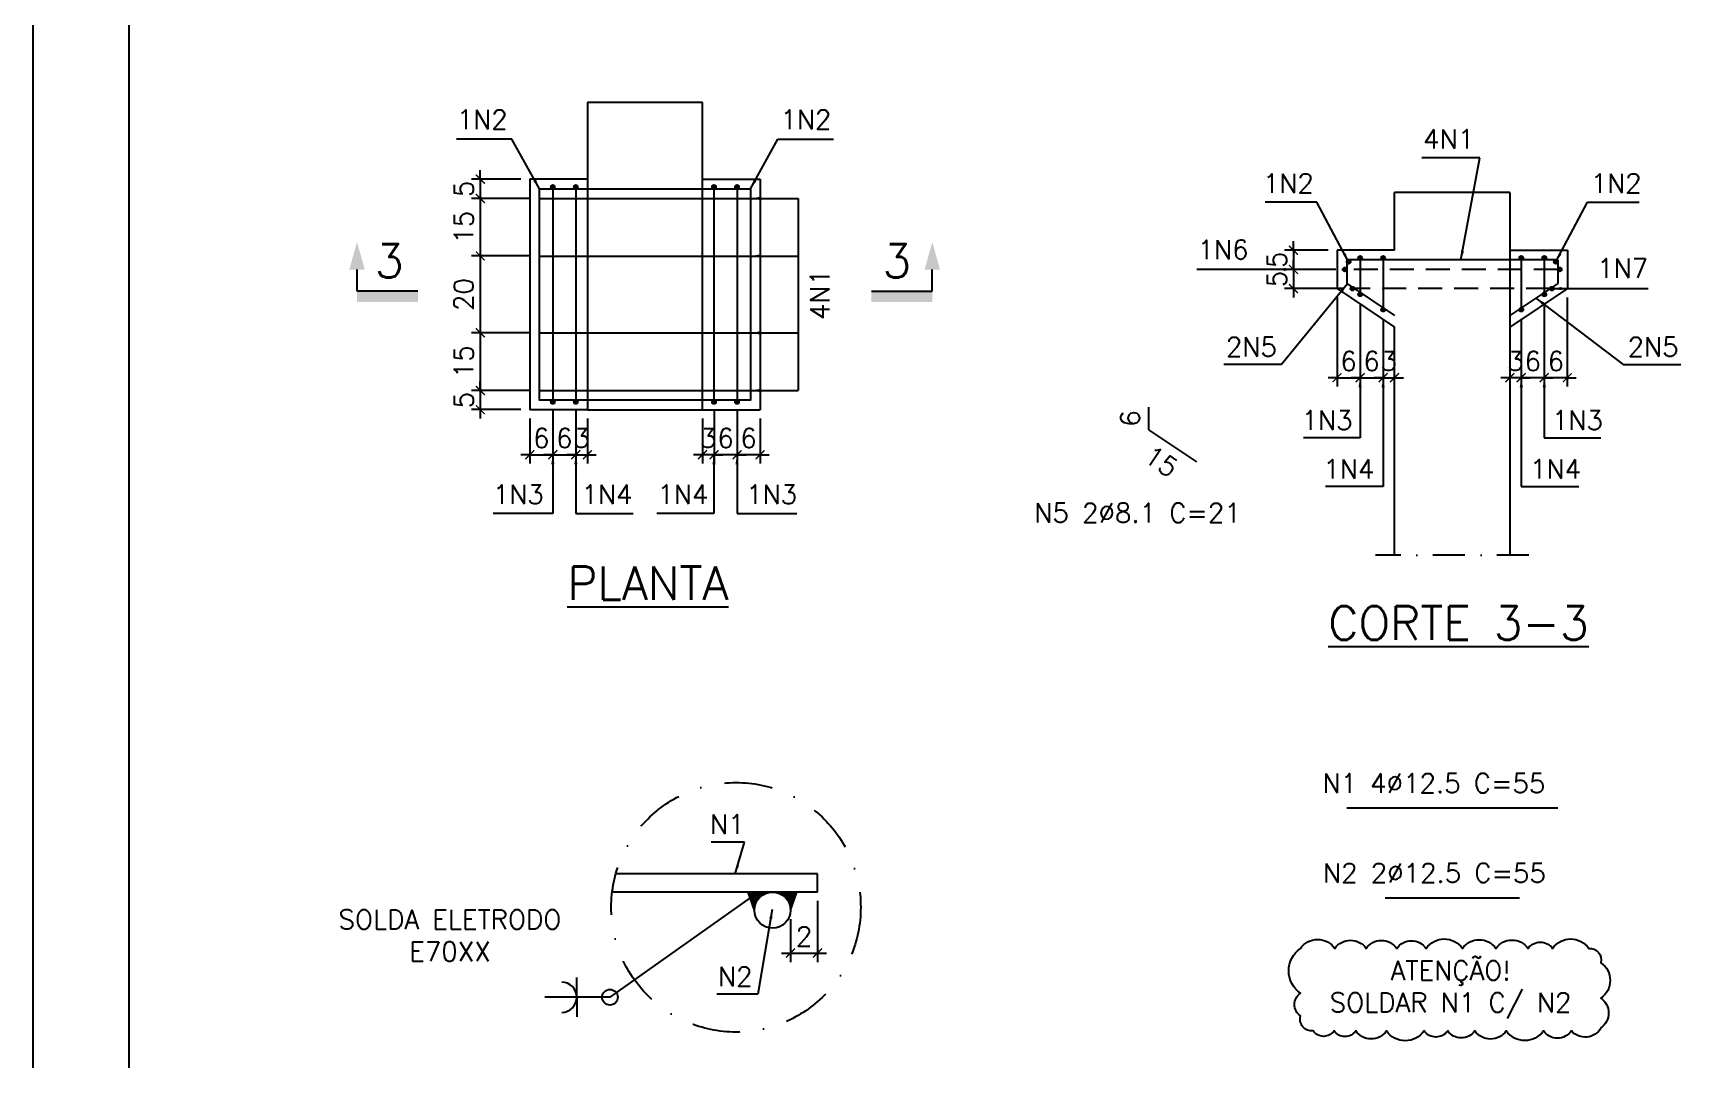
# Model space of a CAD drawing. Header units: centimetres. Extents: x 1658 to 19651, y 8294 to 11444.
# Drawn here: x 9541 to 10836, y 9044 to 9847 of the extents above; entities that cross this region are included whole.
import ezdxf

# ---------------------------------------------------------------- set-up
doc = ezdxf.new("R2010")
doc.units = ezdxf.units.CM
doc.header["$LTSCALE"] = 50
doc.header["$MEASUREMENT"] = 0
doc.header["$PDMODE"] = 67
for name, pattern in [('DASHDOT', [1, 0.5, -0.25, 0, -0.25]), ('DASHDOT2', [0.5, 0.25, -0.125, 0, -0.125]), ('HIDDEN', [0.375, 0.25, -0.125])]:
    doc.linetypes.add(name, pattern=pattern)
for name, color, linetype in [('FORMATO-PRECON', 2, 'Continuous'), ('HACHURAS-PRECON', 1, 'Continuous'), ('IND- CORTE-PRECON', 4, 'Continuous'), ('LINHA CENTRO-PRECON', 1, 'DASHDOT'), ('LINHA-01-PRECON', 1, 'Continuous'), ('LINHA-02-PRECON', 2, 'Continuous'), ('LINHA-03-PRECON', 3, 'Continuous'), ('LINHA-04-PRECON', 4, 'Continuous'), ('TEXTO-20-PRECON', 2, 'Continuous'), ('TEXTO-35-PRECON', 5, 'Continuous'), ('X1', 2, 'Continuous')]:
    doc.layers.add(name, color=color, linetype=linetype)
doc.styles.add('PRECON-ROMANS', font='romans.shx')
doc.styles.add('ROMANS', font='ROMANS.SHX', dxfattribs={"oblique": 15, "height": 3})
doc.styles.get("Standard").update_dxf_attribs({"font": 'romans.shx'})
doc.dimstyles.new('ESC50-50', dxfattribs={"dimscale": 50, "dimtxt": 0.2, "dimasz": 0.15, "dimexe": 0.15, "dimexo": 0.15, "dimgap": 0.08, "dimtad": 1, "dimdec": 1, "dimzin": 12, "dimdsep": 46, "dimtxsty": 'Standard', "dimblk": 'ARCHTICK', "dimcen": 0.09, "dimdle": 0.15, "dimclrd": 256, "dimclre": 256, "dimclrt": 2, "dimazin": 3, "dimtfac": 1, "dimtdec": 1, "dimtmove": 1, "dimatfit": 2, "dimfxl": 0.15, "dimtolj": 1, "dimtzin": 0, "dimarcsym": 0})
doc.dimstyles.new('ESC75-25', dxfattribs={"dimscale": 0, "dimtxt": 15, "dimasz": 7, "dimexe": 7, "dimexo": 7, "dimgap": 5.5, "dimtad": 1, "dimdec": 1, "dimlfac": 0.333333, "dimdsep": 46, "dimtxsty": 'Standard', "dimblk": 'ARCHTICK', "dimcen": 0.1, "dimdle": 7, "dimclrd": 256, "dimclre": 256, "dimclrt": 2, "dimadec": 0, "dimazin": 0, "dimtfac": 1, "dimtdec": 1, "dimtix": 1, "dimtmove": 2, "dimatfit": 3, "dimfxl": 1, "dimarcsym": 0})
doc.dimstyles.new('ESC75-75', dxfattribs={"dimscale": 0, "dimtxt": 15, "dimasz": 7, "dimexe": 7, "dimexo": 7, "dimgap": 5.5, "dimtad": 1, "dimdec": 1, "dimdsep": 46, "dimtxsty": 'Standard', "dimblk": 'ARCHTICK', "dimcen": 0.1, "dimdle": 7, "dimclrd": 256, "dimclre": 256, "dimclrt": 2, "dimadec": 0, "dimazin": 0, "dimtfac": 1, "dimtdec": 1, "dimtix": 1, "dimtmove": 2, "dimatfit": 3, "dimfxl": 1, "dimarcsym": 0})

# ---------------------------------------------------------------- blocks, each defined once
blk = doc.blocks.new('A$C2E607E54')
at = {"layer": 'FORMATO-PRECON'}
blk.add_lwpolyline([(0, 4200), (2970, 4200), (2970, 0), (0, 0)], close=True, dxfattribs=at)
at = {"layer": 'FORMATO-PRECON', "color": 6}
blk.add_lwpolyline([(100, 3950), (2870, 3950), (2870, 100), (100, 100)], close=True, dxfattribs=at)
blk = doc.blocks.new('_ArchTick')
at = {"color": 0, "linetype": 'ByBlock', "const_width": 0.15}
blk.add_lwpolyline([(-0.5, -0.5), (0.5, 0.5)], dxfattribs=at)
blk = doc.blocks.new('*D365')
at = {"layer": 'Defpoints', "color": 0, "transparency": 16777216}
for p in [(9929.1, 9732.6), (9890.4, 9717.6), (9936.6, 9717.6)]:
    blk.add_point(p, dxfattribs=at)
at = {"layer": 'LINHA-01-PRECON', "lineweight": -2, "transparency": 16777216}
for p, q in [((9890.4, 9732.6), (9890.4, 9739.6)), ((9922.1, 9732.6), (9883.4, 9732.6)), ((9890.4, 9732.6), (9890.4, 9717.6)), ((9929.6, 9717.6), (9883.4, 9717.6)), ((9890.4, 9717.6), (9890.4, 9710.6))]:
    blk.add_line(p, q, dxfattribs=at)
at = {"layer": 'LINHA-01-PRECON', "lineweight": -2, "transparency": 16777216, "xscale": 7, "yscale": 7, "zscale": 7}
for p, rotation in [((9890.4, 9732.6), 270), ((9890.4, 9717.6), 90)]:
    blk.add_blockref('_ArchTick', p, dxfattribs=dict(at, rotation=rotation))
at = {"layer": 'LINHA-01-PRECON', "color": 2, "transparency": 16777216, "insert": (9877.4, 9725.1), "char_height": 15, "attachment_point": 5, "rotation": 90}
blk.add_mtext('5', dxfattribs=at)
blk = doc.blocks.new('*D366')
at = {"layer": 'Defpoints', "color": 0, "transparency": 16777216}
for p in [(9936.6, 9717.6), (9890.4, 9672.6), (9936.6, 9672.6)]:
    blk.add_point(p, dxfattribs=at)
at = {"layer": 'LINHA-01-PRECON', "lineweight": -2, "transparency": 16777216}
for p, q in [((9929.6, 9717.6), (9883.4, 9717.6)), ((9890.4, 9724.6), (9890.4, 9665.6)), ((9929.6, 9672.6), (9883.4, 9672.6))]:
    blk.add_line(p, q, dxfattribs=at)
at = {"layer": 'LINHA-01-PRECON', "lineweight": -2, "transparency": 16777216, "xscale": 7, "yscale": 7, "zscale": 7}
for p, rotation in [((9890.4, 9717.6), 90), ((9890.4, 9672.6), 270)]:
    blk.add_blockref('_ArchTick', p, dxfattribs=dict(at, rotation=rotation))
at = {"layer": 'LINHA-01-PRECON', "color": 2, "transparency": 16777216, "insert": (9877.4, 9695.1), "char_height": 15, "attachment_point": 5, "rotation": 90}
blk.add_mtext('15', dxfattribs=at)
blk = doc.blocks.new('*D367')
at = {"layer": 'Defpoints', "color": 0, "transparency": 16777216}
for p in [(9936.6, 9672.6), (9890.4, 9612.5), (9936.6, 9612.5)]:
    blk.add_point(p, dxfattribs=at)
at = {"layer": 'LINHA-01-PRECON', "lineweight": -2, "transparency": 16777216}
for p, q in [((9890.4, 9679.6), (9890.4, 9605.5)), ((9929.6, 9672.6), (9883.4, 9672.6)), ((9929.6, 9612.5), (9883.4, 9612.5))]:
    blk.add_line(p, q, dxfattribs=at)
at = {"layer": 'LINHA-01-PRECON', "lineweight": -2, "transparency": 16777216, "xscale": 7, "yscale": 7, "zscale": 7}
for p, rotation in [((9890.4, 9672.6), 90), ((9890.4, 9612.5), 270)]:
    blk.add_blockref('_ArchTick', p, dxfattribs=dict(at, rotation=rotation))
at = {"layer": 'LINHA-01-PRECON', "color": 2, "transparency": 16777216, "insert": (9877.4, 9642.5), "char_height": 15, "attachment_point": 5, "rotation": 90}
blk.add_mtext('20', dxfattribs=at)
blk = doc.blocks.new('*D368')
at = {"layer": 'Defpoints', "color": 0, "transparency": 16777216}
for p in [(9936.6, 9612.5), (9890.4, 9567.5), (9936.6, 9567.5)]:
    blk.add_point(p, dxfattribs=at)
at = {"layer": 'LINHA-01-PRECON', "lineweight": -2, "transparency": 16777216}
for p, q in [((9929.6, 9612.5), (9883.4, 9612.5)), ((9890.4, 9619.5), (9890.4, 9560.5)), ((9929.6, 9567.5), (9883.4, 9567.5))]:
    blk.add_line(p, q, dxfattribs=at)
at = {"layer": 'LINHA-01-PRECON', "lineweight": -2, "transparency": 16777216, "xscale": 7, "yscale": 7, "zscale": 7}
for p, rotation in [((9890.4, 9612.5), 90), ((9890.4, 9567.5), 270)]:
    blk.add_blockref('_ArchTick', p, dxfattribs=dict(at, rotation=rotation))
at = {"layer": 'LINHA-01-PRECON', "color": 2, "transparency": 16777216, "insert": (9877.4, 9590), "char_height": 15, "attachment_point": 5, "rotation": 90}
blk.add_mtext('15', dxfattribs=at)
blk = doc.blocks.new('*D369')
at = {"layer": 'Defpoints', "color": 0, "transparency": 16777216}
for p in [(9936.6, 9567.5), (9890.4, 9552.5), (9929.1, 9552.5)]:
    blk.add_point(p, dxfattribs=at)
at = {"layer": 'LINHA-01-PRECON', "lineweight": -2, "transparency": 16777216}
for p, q in [((9890.4, 9567.5), (9890.4, 9574.5)), ((9929.6, 9567.5), (9883.4, 9567.5)), ((9890.4, 9567.5), (9890.4, 9552.5)), ((9922.1, 9552.5), (9883.4, 9552.5)), ((9890.4, 9552.5), (9890.4, 9545.5))]:
    blk.add_line(p, q, dxfattribs=at)
at = {"layer": 'LINHA-01-PRECON', "lineweight": -2, "transparency": 16777216, "xscale": 7, "yscale": 7, "zscale": 7}
for p, rotation in [((9890.4, 9567.5), 270), ((9890.4, 9552.5), 90)]:
    blk.add_blockref('_ArchTick', p, dxfattribs=dict(at, rotation=rotation))
at = {"layer": 'LINHA-01-PRECON', "color": 2, "transparency": 16777216, "insert": (9877.4, 9560), "char_height": 15, "attachment_point": 5, "rotation": 90}
blk.add_mtext('5', dxfattribs=at)
blk = doc.blocks.new('*D370')
at = {"layer": 'Defpoints', "color": 0, "transparency": 16777216}
for p in [(9947.1, 9558.5), (9929.1, 9552.5), (9947.1, 9517.3)]:
    blk.add_point(p, dxfattribs=at)
at = {"layer": 'LINHA-01-PRECON', "lineweight": -2, "transparency": 16777216}
for p, q in [((9929.1, 9545.5), (9929.1, 9510.3)), ((9947.1, 9551.5), (9947.1, 9510.3)), ((9929.1, 9517.3), (9922.1, 9517.3)), ((9929.1, 9517.3), (9947.1, 9517.3)), ((9947.1, 9517.3), (9954.1, 9517.3))]:
    blk.add_line(p, q, dxfattribs=at)
at = {"layer": 'LINHA-01-PRECON', "lineweight": -2, "transparency": 16777216, "xscale": 7, "yscale": 7, "zscale": 7}
blk.add_blockref('_ArchTick', (9929.1, 9517.3), dxfattribs=at)
at = {"layer": 'LINHA-01-PRECON', "lineweight": -2, "transparency": 16777216, "xscale": 7, "yscale": 7, "zscale": 7, "rotation": 180}
blk.add_blockref('_ArchTick', (9947.1, 9517.3), dxfattribs=at)
at = {"layer": 'LINHA-01-PRECON', "color": 2, "transparency": 16777216, "insert": (9938.1, 9530.3), "char_height": 15, "attachment_point": 5}
blk.add_mtext('6', dxfattribs=at)
blk = doc.blocks.new('*D371')
at = {"layer": 'Defpoints', "color": 0, "transparency": 16777216}
for p in [(9947.1, 9558.5), (9965.1, 9558.5), (9965.1, 9517.3)]:
    blk.add_point(p, dxfattribs=at)
at = {"layer": 'LINHA-01-PRECON', "lineweight": -2, "transparency": 16777216}
for p, q in [((9947.1, 9551.5), (9947.1, 9510.3)), ((9965.1, 9551.5), (9965.1, 9510.3)), ((9947.1, 9517.3), (9940.1, 9517.3)), ((9947.1, 9517.3), (9965.1, 9517.3)), ((9965.1, 9517.3), (9972.1, 9517.3))]:
    blk.add_line(p, q, dxfattribs=at)
at = {"layer": 'LINHA-01-PRECON', "lineweight": -2, "transparency": 16777216, "xscale": 7, "yscale": 7, "zscale": 7}
blk.add_blockref('_ArchTick', (9947.1, 9517.3), dxfattribs=at)
at = {"layer": 'LINHA-01-PRECON', "lineweight": -2, "transparency": 16777216, "xscale": 7, "yscale": 7, "zscale": 7, "rotation": 180}
blk.add_blockref('_ArchTick', (9965.1, 9517.3), dxfattribs=at)
at = {"layer": 'LINHA-01-PRECON', "color": 2, "transparency": 16777216, "insert": (9956.1, 9530.3), "char_height": 15, "attachment_point": 5}
blk.add_mtext('6', dxfattribs=at)
blk = doc.blocks.new('*D372')
at = {"layer": 'Defpoints', "color": 0, "transparency": 16777216}
for p in [(9965.1, 9558.5), (9974.1, 9552.5), (9974.1, 9517.3)]:
    blk.add_point(p, dxfattribs=at)
at = {"layer": 'LINHA-01-PRECON', "lineweight": -2, "transparency": 16777216}
for p, q in [((9965.1, 9551.5), (9965.1, 9510.3)), ((9974.1, 9545.5), (9974.1, 9510.3)), ((9965.1, 9517.3), (9958.1, 9517.3)), ((9965.1, 9517.3), (9974.1, 9517.3)), ((9974.1, 9517.3), (9981.1, 9517.3))]:
    blk.add_line(p, q, dxfattribs=at)
at = {"layer": 'LINHA-01-PRECON', "lineweight": -2, "transparency": 16777216, "xscale": 7, "yscale": 7, "zscale": 7}
blk.add_blockref('_ArchTick', (9965.1, 9517.3), dxfattribs=at)
at = {"layer": 'LINHA-01-PRECON', "lineweight": -2, "transparency": 16777216, "xscale": 7, "yscale": 7, "zscale": 7, "rotation": 180}
blk.add_blockref('_ArchTick', (9974.1, 9517.3), dxfattribs=at)
at = {"layer": 'LINHA-01-PRECON', "color": 2, "transparency": 16777216, "insert": (9969.6, 9530.3), "char_height": 15, "attachment_point": 5}
blk.add_mtext('3', dxfattribs=at)
blk = doc.blocks.new('IND-CORTE-')
at = {"layer": 'IND- CORTE-PRECON', "color": 1}
for p, q in [((-11.2, 63.5), (-33.6, 63.5)), ((-11.2, 0), (-11.2, 63.5))]:
    blk.add_line(p, q, dxfattribs=at)
for points in [[(-33.6, 71.5), (-62.5, 63.5), (-33.6, 55.4)], [(0, 0), (-11.2, 0), (0, 63.5), (-11.2, 63.5)]]:
    blk.add_solid(points, dxfattribs=at)
at = {"layer": 'IND- CORTE-PRECON', "linetype": 'Continuous', "style": 'ROMANS', "flags": 8}
blk.add_attdef('B', (-57.7, 9.1), '', height=35, dxfattribs=at)
blk = doc.blocks.new('*D373')
at = {"layer": 'Defpoints', "color": 0, "transparency": 16777216}
for p in [(10091.1, 9558.5), (10109.1, 9552.5), (10091.1, 9517.3)]:
    blk.add_point(p, dxfattribs=at)
at = {"layer": 'LINHA-01-PRECON', "lineweight": -2, "transparency": 16777216}
for p, q in [((10091.1, 9551.5), (10091.1, 9510.3)), ((10109.1, 9545.5), (10109.1, 9510.3)), ((10091.1, 9517.3), (10084.1, 9517.3)), ((10109.1, 9517.3), (10091.1, 9517.3)), ((10109.1, 9517.3), (10116.1, 9517.3))]:
    blk.add_line(p, q, dxfattribs=at)
at = {"layer": 'LINHA-01-PRECON', "lineweight": -2, "transparency": 16777216, "xscale": 7, "yscale": 7, "zscale": 7}
blk.add_blockref('_ArchTick', (10091.1, 9517.3), dxfattribs=at)
at = {"layer": 'LINHA-01-PRECON', "lineweight": -2, "transparency": 16777216, "xscale": 7, "yscale": 7, "zscale": 7, "rotation": 180}
blk.add_blockref('_ArchTick', (10109.1, 9517.3), dxfattribs=at)
at = {"layer": 'LINHA-01-PRECON', "color": 2, "transparency": 16777216, "insert": (10100.1, 9530.3), "char_height": 15, "attachment_point": 5}
blk.add_mtext('6', dxfattribs=at)
blk = doc.blocks.new('*D374')
at = {"layer": 'Defpoints', "color": 0, "transparency": 16777216}
for p in [(10073.1, 9558.5), (10091.1, 9558.5), (10073.1, 9517.3)]:
    blk.add_point(p, dxfattribs=at)
at = {"layer": 'LINHA-01-PRECON', "lineweight": -2, "transparency": 16777216}
for p, q in [((10073.1, 9551.5), (10073.1, 9510.3)), ((10091.1, 9551.5), (10091.1, 9510.3)), ((10073.1, 9517.3), (10066.1, 9517.3)), ((10091.1, 9517.3), (10073.1, 9517.3)), ((10091.1, 9517.3), (10098.1, 9517.3))]:
    blk.add_line(p, q, dxfattribs=at)
at = {"layer": 'LINHA-01-PRECON', "lineweight": -2, "transparency": 16777216, "xscale": 7, "yscale": 7, "zscale": 7}
blk.add_blockref('_ArchTick', (10073.1, 9517.3), dxfattribs=at)
at = {"layer": 'LINHA-01-PRECON', "lineweight": -2, "transparency": 16777216, "xscale": 7, "yscale": 7, "zscale": 7, "rotation": 180}
blk.add_blockref('_ArchTick', (10091.1, 9517.3), dxfattribs=at)
at = {"layer": 'LINHA-01-PRECON', "color": 2, "transparency": 16777216, "insert": (10082.1, 9530.3), "char_height": 15, "attachment_point": 5}
blk.add_mtext('6', dxfattribs=at)
blk = doc.blocks.new('*D375')
at = {"layer": 'Defpoints', "color": 0, "transparency": 16777216}
for p in [(10073.1, 9558.5), (10064.1, 9552.5), (10064.1, 9517.3)]:
    blk.add_point(p, dxfattribs=at)
at = {"layer": 'LINHA-01-PRECON', "lineweight": -2, "transparency": 16777216}
for p, q in [((10064.1, 9545.5), (10064.1, 9510.3)), ((10073.1, 9551.5), (10073.1, 9510.3)), ((10064.1, 9517.3), (10057.1, 9517.3)), ((10073.1, 9517.3), (10064.1, 9517.3)), ((10073.1, 9517.3), (10080.1, 9517.3))]:
    blk.add_line(p, q, dxfattribs=at)
at = {"layer": 'LINHA-01-PRECON', "lineweight": -2, "transparency": 16777216, "xscale": 7, "yscale": 7, "zscale": 7}
blk.add_blockref('_ArchTick', (10064.1, 9517.3), dxfattribs=at)
at = {"layer": 'LINHA-01-PRECON', "lineweight": -2, "transparency": 16777216, "xscale": 7, "yscale": 7, "zscale": 7, "rotation": 180}
blk.add_blockref('_ArchTick', (10073.1, 9517.3), dxfattribs=at)
at = {"layer": 'LINHA-01-PRECON', "color": 2, "transparency": 16777216, "insert": (10068.6, 9530.3), "char_height": 15, "attachment_point": 5}
blk.add_mtext('3', dxfattribs=at)
blk = doc.blocks.new('*D376')
at = {"layer": 'Defpoints', "color": 0, "linetype": 'Continuous', "transparency": 16777216}
for p in [(10412.8, 9536.7, 0), (10412.8, 9536.7), (10450.3, 9511.7, 0)]:
    blk.add_point(p, dxfattribs=at)
at = {"layer": 'LINHA-01-PRECON', "color": 2, "linetype": 'Continuous', "transparency": 16777216, "insert": (10422.7, 9512), "char_height": 15, "attachment_point": 5, "rotation": 326.3099}
blk.add_mtext('15', dxfattribs=at)
blk = doc.blocks.new('*D377')
at = {"layer": 'Defpoints', "color": 0, "linetype": 'Continuous', "transparency": 16777216}
for p in [(10412.8, 9554.6, 0), (10412.8, 9554.6), (10412.8, 9536.7)]:
    blk.add_point(p, dxfattribs=at)
at = {"layer": 'LINHA-01-PRECON', "color": 2, "linetype": 'Continuous', "transparency": 16777216, "insert": (10398.4, 9545.6), "char_height": 15, "attachment_point": 5, "rotation": 90}
blk.add_mtext('6', dxfattribs=at)
blk = doc.blocks.new('*D378')
at = {"layer": 'Defpoints', "color": 0, "transparency": 16777216}
for p in [(10560.1, 9677.1, 0), (10526, 9662.1), (10566.1, 9662.1, 0)]:
    blk.add_point(p, dxfattribs=at)
at = {"layer": 'LINHA-01-PRECON', "lineweight": -2, "transparency": 16777216}
for p, q in [((10553.1, 9677.1), (10519, 9677.1)), ((10526, 9677.1), (10526, 9684.1)), ((10526, 9677.1), (10526, 9662.1)), ((10559.1, 9662.1), (10519, 9662.1)), ((10526, 9662.1), (10526, 9655.1))]:
    blk.add_line(p, q, dxfattribs=at)
at = {"layer": 'LINHA-01-PRECON', "lineweight": -2, "transparency": 16777216, "xscale": 7, "yscale": 7, "zscale": 7}
for p, rotation in [((10526, 9677.1), 270), ((10526, 9662.1), 90)]:
    blk.add_blockref('_ArchTick', p, dxfattribs=dict(at, rotation=rotation))
at = {"layer": 'LINHA-01-PRECON', "color": 2, "transparency": 16777216, "insert": (10513, 9669.6), "char_height": 15, "attachment_point": 5, "rotation": 90}
blk.add_mtext('5', dxfattribs=at)
blk = doc.blocks.new('*D379')
at = {"layer": 'Defpoints', "color": 0, "transparency": 16777216}
for p in [(10566.1, 9662.1, 0), (10526, 9647.1), (10572.2, 9647.1, 0)]:
    blk.add_point(p, dxfattribs=at)
at = {"layer": 'LINHA-01-PRECON', "lineweight": -2, "transparency": 16777216}
for p, q in [((10559.1, 9662.1), (10519, 9662.1)), ((10526, 9662.1), (10526, 9669.1)), ((10526, 9662.1), (10526, 9647.1)), ((10565.2, 9647.1), (10519, 9647.1)), ((10526, 9647.1), (10526, 9640.1))]:
    blk.add_line(p, q, dxfattribs=at)
at = {"layer": 'LINHA-01-PRECON', "lineweight": -2, "transparency": 16777216, "xscale": 7, "yscale": 7, "zscale": 7}
for p, rotation in [((10526, 9662.1), 270), ((10526, 9647.1), 90)]:
    blk.add_blockref('_ArchTick', p, dxfattribs=dict(at, rotation=rotation))
at = {"layer": 'LINHA-01-PRECON', "color": 2, "transparency": 16777216, "insert": (10513, 9654.6), "char_height": 15, "attachment_point": 5, "rotation": 90}
blk.add_mtext('5', dxfattribs=at)
blk = doc.blocks.new('*D380')
at = {"layer": 'Defpoints', "color": 0, "transparency": 16777216}
for p in [(10560.1, 9647.1, 0), (10578.1, 9642.6, 0), (10578.1, 9577.5)]:
    blk.add_point(p, dxfattribs=at)
at = {"layer": 'LINHA-01-PRECON', "lineweight": -2, "transparency": 16777216}
for p, q in [((10560.1, 9640.1), (10560.1, 9570.5)), ((10578.1, 9635.6), (10578.1, 9570.5)), ((10560.1, 9577.5), (10553.1, 9577.5)), ((10560.1, 9577.5), (10578.1, 9577.5)), ((10578.1, 9577.5), (10585.1, 9577.5))]:
    blk.add_line(p, q, dxfattribs=at)
at = {"layer": 'LINHA-01-PRECON', "lineweight": -2, "transparency": 16777216, "xscale": 7, "yscale": 7, "zscale": 7}
blk.add_blockref('_ArchTick', (10560.1, 9577.5), dxfattribs=at)
at = {"layer": 'LINHA-01-PRECON', "lineweight": -2, "transparency": 16777216, "xscale": 7, "yscale": 7, "zscale": 7, "rotation": 180}
blk.add_blockref('_ArchTick', (10578.1, 9577.5), dxfattribs=at)
at = {"layer": 'LINHA-01-PRECON', "color": 2, "transparency": 16777216, "insert": (10569.1, 9590.5), "char_height": 15, "attachment_point": 5}
blk.add_mtext('6', dxfattribs=at)
blk = doc.blocks.new('*D381')
at = {"layer": 'Defpoints', "color": 0, "transparency": 16777216}
for p in [(10578.1, 9642.6, 0), (10596.1, 9630.6, 0), (10596.1, 9577.5)]:
    blk.add_point(p, dxfattribs=at)
at = {"layer": 'LINHA-01-PRECON', "lineweight": -2, "transparency": 16777216}
for p, q in [((10578.1, 9635.6), (10578.1, 9570.5)), ((10596.1, 9623.6), (10596.1, 9570.5)), ((10578.1, 9577.5), (10571.1, 9577.5)), ((10578.1, 9577.5), (10596.1, 9577.5)), ((10596.1, 9577.5), (10603.1, 9577.5))]:
    blk.add_line(p, q, dxfattribs=at)
at = {"layer": 'LINHA-01-PRECON', "lineweight": -2, "transparency": 16777216, "xscale": 7, "yscale": 7, "zscale": 7}
blk.add_blockref('_ArchTick', (10578.1, 9577.5), dxfattribs=at)
at = {"layer": 'LINHA-01-PRECON', "lineweight": -2, "transparency": 16777216, "xscale": 7, "yscale": 7, "zscale": 7, "rotation": 180}
blk.add_blockref('_ArchTick', (10596.1, 9577.5), dxfattribs=at)
at = {"layer": 'LINHA-01-PRECON', "color": 2, "transparency": 16777216, "insert": (10587.1, 9590.5), "char_height": 15, "attachment_point": 5}
blk.add_mtext('6', dxfattribs=at)
blk = doc.blocks.new('*D382')
at = {"layer": 'Defpoints', "color": 0, "transparency": 16777216}
for p in [(10596.1, 9630.6, 0), (10605.1, 9577.5), (10605.1, 9577.5)]:
    blk.add_point(p, dxfattribs=at)
at = {"layer": 'LINHA-01-PRECON', "lineweight": -2, "transparency": 16777216}
for p, q in [((10596.1, 9623.6), (10596.1, 9570.5)), ((10596.1, 9577.5), (10589.1, 9577.5)), ((10596.1, 9577.5), (10605.1, 9577.5)), ((10605.1, 9577.5), (10612.1, 9577.5))]:
    blk.add_line(p, q, dxfattribs=at)
at = {"layer": 'LINHA-01-PRECON', "lineweight": -2, "transparency": 16777216, "xscale": 7, "yscale": 7, "zscale": 7}
blk.add_blockref('_ArchTick', (10596.1, 9577.5), dxfattribs=at)
at = {"layer": 'LINHA-01-PRECON', "lineweight": -2, "transparency": 16777216, "xscale": 7, "yscale": 7, "zscale": 7, "rotation": 180}
blk.add_blockref('_ArchTick', (10605.1, 9577.5), dxfattribs=at)
at = {"layer": 'LINHA-01-PRECON', "color": 2, "transparency": 16777216, "insert": (10600.6, 9590.5), "char_height": 15, "attachment_point": 5}
blk.add_mtext('3', dxfattribs=at)
blk = doc.blocks.new('*D383')
at = {"layer": 'Defpoints', "color": 0, "transparency": 16777216}
for p in [(10722.1, 9642.6, 0), (10740.1, 9647.1, 0), (10722.1, 9577.5)]:
    blk.add_point(p, dxfattribs=at)
at = {"layer": 'LINHA-01-PRECON', "lineweight": -2, "transparency": 16777216}
for p, q in [((10722.1, 9635.6), (10722.1, 9570.5)), ((10740.1, 9640.1), (10740.1, 9570.5)), ((10722.1, 9577.5), (10715.1, 9577.5)), ((10740.1, 9577.5), (10722.1, 9577.5)), ((10740.1, 9577.5), (10747.1, 9577.5))]:
    blk.add_line(p, q, dxfattribs=at)
at = {"layer": 'LINHA-01-PRECON', "lineweight": -2, "transparency": 16777216, "xscale": 7, "yscale": 7, "zscale": 7}
blk.add_blockref('_ArchTick', (10722.1, 9577.5), dxfattribs=at)
at = {"layer": 'LINHA-01-PRECON', "lineweight": -2, "transparency": 16777216, "xscale": 7, "yscale": 7, "zscale": 7, "rotation": 180}
blk.add_blockref('_ArchTick', (10740.1, 9577.5), dxfattribs=at)
at = {"layer": 'LINHA-01-PRECON', "color": 2, "transparency": 16777216, "insert": (10731.1, 9590.5), "char_height": 15, "attachment_point": 5}
blk.add_mtext('6', dxfattribs=at)
blk = doc.blocks.new('*D384')
at = {"layer": 'Defpoints', "color": 0, "transparency": 16777216}
for p in [(10722.1, 9642.6, 0), (10704.1, 9630.6, 0), (10704.1, 9577.5)]:
    blk.add_point(p, dxfattribs=at)
at = {"layer": 'LINHA-01-PRECON', "lineweight": -2, "transparency": 16777216}
for p, q in [((10722.1, 9635.6), (10722.1, 9570.5)), ((10704.1, 9623.6), (10704.1, 9570.5)), ((10704.1, 9577.5), (10697.1, 9577.5)), ((10722.1, 9577.5), (10704.1, 9577.5)), ((10722.1, 9577.5), (10729.1, 9577.5))]:
    blk.add_line(p, q, dxfattribs=at)
at = {"layer": 'LINHA-01-PRECON', "lineweight": -2, "transparency": 16777216, "xscale": 7, "yscale": 7, "zscale": 7}
blk.add_blockref('_ArchTick', (10704.1, 9577.5), dxfattribs=at)
at = {"layer": 'LINHA-01-PRECON', "lineweight": -2, "transparency": 16777216, "xscale": 7, "yscale": 7, "zscale": 7, "rotation": 180}
blk.add_blockref('_ArchTick', (10722.1, 9577.5), dxfattribs=at)
at = {"layer": 'LINHA-01-PRECON', "color": 2, "transparency": 16777216, "insert": (10713.1, 9590.5), "char_height": 15, "attachment_point": 5}
blk.add_mtext('6', dxfattribs=at)
blk = doc.blocks.new('*D385')
at = {"layer": 'Defpoints', "color": 0, "transparency": 16777216}
for p in [(10704.1, 9630.6, 0), (10695.1, 9577.5), (10695.1, 9577.5)]:
    blk.add_point(p, dxfattribs=at)
at = {"layer": 'LINHA-01-PRECON', "lineweight": -2, "transparency": 16777216}
for p, q in [((10704.1, 9623.6), (10704.1, 9570.5)), ((10695.1, 9577.5), (10688.1, 9577.5)), ((10704.1, 9577.5), (10695.1, 9577.5)), ((10704.1, 9577.5), (10711.1, 9577.5))]:
    blk.add_line(p, q, dxfattribs=at)
at = {"layer": 'LINHA-01-PRECON', "lineweight": -2, "transparency": 16777216, "xscale": 7, "yscale": 7, "zscale": 7}
blk.add_blockref('_ArchTick', (10695.1, 9577.5), dxfattribs=at)
at = {"layer": 'LINHA-01-PRECON', "lineweight": -2, "transparency": 16777216, "xscale": 7, "yscale": 7, "zscale": 7, "rotation": 180}
blk.add_blockref('_ArchTick', (10704.1, 9577.5), dxfattribs=at)
at = {"layer": 'LINHA-01-PRECON', "color": 2, "transparency": 16777216, "insert": (10699.6, 9590.5), "char_height": 15, "attachment_point": 5}
blk.add_mtext('3', dxfattribs=at)
blk = doc.blocks.new('*D386')
at = {"layer": 'Defpoints', "color": 0, "transparency": 16777216}
for p in [(10154, 9175.5), (10132.9, 9161.4), (10154, 9127.8)]:
    blk.add_point(p, dxfattribs=at)
at = {"layer": 'LINHA-01-PRECON', "lineweight": -2, "transparency": 16777216}
for p, q in [((10154, 9168.5), (10154, 9120.8)), ((10132.9, 9154.4), (10132.9, 9120.8)), ((10125.9, 9127.8), (10161, 9127.8))]:
    blk.add_line(p, q, dxfattribs=at)
at = {"layer": 'LINHA-01-PRECON', "lineweight": -2, "transparency": 16777216, "xscale": 7, "yscale": 7, "zscale": 7, "rotation": 180}
blk.add_blockref('_ArchTick', (10132.9, 9127.8), dxfattribs=at)
at = {"layer": 'LINHA-01-PRECON', "lineweight": -2, "transparency": 16777216, "xscale": 7, "yscale": 7, "zscale": 7}
blk.add_blockref('_ArchTick', (10154, 9127.8), dxfattribs=at)
at = {"layer": 'LINHA-01-PRECON', "color": 2, "transparency": 16777216, "insert": (10143.5, 9140.8), "char_height": 15, "attachment_point": 5}
blk.add_mtext('2', dxfattribs=at)

msp = doc.modelspace()

# ---------------------------------------------------------------- hatches: boundary and pattern name
at = {"layer": 'LINHA-01-PRECON', "linetype": 'Continuous'}
h = msp.add_hatch(color=256, dxfattribs=at)
h.dxf.hatch_style = 1
edge = h.paths.add_edge_path()
edge.add_arc((9947.1, 9726.59), 1.5, 0, 360)
h = msp.add_hatch(color=256, dxfattribs=at)
h.dxf.hatch_style = 1
edge = h.paths.add_edge_path()
edge.add_arc((9965.1, 9726.59), 1.5, 0, 360)
h = msp.add_hatch(color=256, dxfattribs=at)
h.dxf.hatch_style = 1
edge = h.paths.add_edge_path()
edge.add_arc((10073.08, 9726.59), 1.5, 0, 360)
h = msp.add_hatch(color=256, dxfattribs=at)
h.dxf.hatch_style = 1
edge = h.paths.add_edge_path()
edge.add_arc((10091.08, 9726.59), 1.5, 0, 360)
h = msp.add_hatch(color=256, dxfattribs=at)
h.dxf.hatch_style = 1
edge = h.paths.add_edge_path()
edge.add_arc((10566.14, 9662.1), 1.5, 0, 360)
h = msp.add_hatch(color=256, dxfattribs=at)
h.dxf.hatch_style = 1
edge = h.paths.add_edge_path()
edge.add_arc((10569.14, 9668.1), 1.5, 0, 360)
h = msp.add_hatch(color=256, dxfattribs=at)
h.dxf.hatch_style = 1
edge = h.paths.add_edge_path()
edge.add_arc((10578.14, 9671.1), 1.5, 0, 360)
h = msp.add_hatch(color=256, dxfattribs=at)
h.dxf.hatch_style = 1
edge = h.paths.add_edge_path()
edge.add_arc((10596.14, 9671.1), 1.5, 0, 360)
h = msp.add_hatch(color=256, dxfattribs=at)
h.dxf.hatch_style = 1
edge = h.paths.add_edge_path()
edge.add_arc((10704.14, 9671.1), 1.5, 0, 360)
h = msp.add_hatch(color=256, dxfattribs=at)
h.dxf.hatch_style = 1
edge = h.paths.add_edge_path()
edge.add_arc((10722.14, 9671.1), 1.5, 0, 360)
h = msp.add_hatch(color=256, dxfattribs=at)
h.dxf.hatch_style = 1
edge = h.paths.add_edge_path()
edge.add_arc((10731.14, 9668.1), 1.5, 0, 360)
h = msp.add_hatch(color=256, dxfattribs=at)
h.dxf.hatch_style = 1
edge = h.paths.add_edge_path()
edge.add_arc((10734.14, 9662.1), 1.5, 0, 360)
h = msp.add_hatch(color=256, dxfattribs=at)
h.dxf.hatch_style = 1
edge = h.paths.add_edge_path()
edge.add_arc((10572.16, 9647.1), 1.5, 0, 360)
h = msp.add_hatch(color=256, dxfattribs=at)
h.dxf.hatch_style = 1
edge = h.paths.add_edge_path()
edge.add_arc((10728.11, 9647.1), 1.5, 0, 360)
h = msp.add_hatch(color=256, dxfattribs=at)
h.dxf.hatch_style = 1
edge = h.paths.add_edge_path()
edge.add_arc((10578.14, 9642.61), 1.5, 0, 360)
h = msp.add_hatch(color=256, dxfattribs=at)
h.dxf.hatch_style = 1
edge = h.paths.add_edge_path()
edge.add_arc((10722.14, 9642.61), 1.5, 0, 360)
h = msp.add_hatch(color=256, dxfattribs=at)
h.dxf.hatch_style = 1
edge = h.paths.add_edge_path()
edge.add_arc((10596.14, 9630.61), 1.5, 0, 360)
h = msp.add_hatch(color=256, dxfattribs=at)
h.dxf.hatch_style = 1
edge = h.paths.add_edge_path()
edge.add_arc((10704.14, 9630.61), 1.5, 0, 360)
h = msp.add_hatch(color=256, dxfattribs=at)
h.dxf.hatch_style = 1
edge = h.paths.add_edge_path()
edge.add_arc((9947.1, 9558.48), 1.5, 0, 360)
h = msp.add_hatch(color=256, dxfattribs=at)
h.dxf.hatch_style = 1
edge = h.paths.add_edge_path()
edge.add_arc((9965.1, 9558.48), 1.5, 0, 360)
h = msp.add_hatch(color=256, dxfattribs=at)
h.dxf.hatch_style = 1
edge = h.paths.add_edge_path()
edge.add_arc((10073.08, 9558.48), 1.5, 0, 360)
h = msp.add_hatch(color=256, dxfattribs=at)
h.dxf.hatch_style = 1
edge = h.paths.add_edge_path()
edge.add_arc((10091.08, 9558.48), 1.5, 0, 360)
at = {"layer": 'LINHA-01-PRECON'}
h = msp.add_hatch(dxfattribs=at)
h.set_pattern_fill('ANSI31', color=256, scale=8.4375, style=0)
h.set_pattern_definition([(45, (5097.224, 8673.363), (-0.74577668, 0.74577668), [])])
h.paths.add_polyline_path([(10099.77, 9175.52), (10104.68, 9161.39, -0.4142136), (10118.81, 9175.52)])
h.paths.add_polyline_path([(10118.81, 9175.52, -0.4142136), (10132.94, 9161.39), (10137.85, 9175.52)])

# ---------------------------------------------------------------- linework, layer by layer
at = {"layer": 'LINHA CENTRO-PRECON', "extrusion": (0, 1, 0)}
msp.add_line((10710.14, 9438.81, -0.05), (10590.14, 9438.81, -0.05), dxfattribs=at)
at = {"layer": 'LINHA-01-PRECON', "color": 1}
msp.add_lwpolyline([(10101.36, 9170.94), (9991.73, 9093.3), (9940.91, 9093.3)], dxfattribs=at)
at = {"layer": 'LINHA-01-PRECON', "linetype": 'Continuous', "elevation": -0.05}
msp.add_lwpolyline([(10531.47, 9131.44, -0.5205671), (10558.42, 9131.44, -0.5205671), (10582.86, 9131.44, -0.5205671), (10606.73, 9131.44, -0.5205671), (10629.77, 9131.44, -0.5205671), (10658.13, 9131.44, -0.5205671), (10684.32, 9131.44, -0.5205671), (10709.47, 9131.44, -0.5205671), (10728.59, 9131.44, -0.5205671), (10756.87, 9131.44, -0.5205671), (10766.37, 9120.26, -0.5205671), (10766.37, 9092.59, -0.5205671), (10766.37, 9069.34, -0.5205671), (10743.32, 9066.97, -0.5205671), (10721.43, 9066.97, -0.5205671), (10692.36, 9066.97, -0.5205671), (10667.86, 9066.97, -0.5205671), (10646.59, 9066.97, -0.5205671), (10628.09, 9066.97, -0.5205671), (10598.75, 9066.97, -0.5205671), (10574.74, 9066.97, -0.5205671), (10557.74, 9066.97, -0.5205671), (10541.36, 9066.97, -0.5205671), (10531.47, 9078.71, -0.5205671), (10531.47, 9096.45, -0.5205671)], format="xyb", close=True, dxfattribs=at)
at = {"layer": 'LINHA-01-PRECON', "linetype": 'Continuous'}
for centre in [(9947.1, 9726.59), (9965.1, 9726.59), (10073.08, 9726.59), (10091.08, 9726.59), (10566.14, 9662.1, -0.05), (10569.14, 9668.1, -0.05), (10578.14, 9671.1, -0.05), (10596.14, 9671.1, -0.05), (10704.14, 9671.1, -0.05), (10722.14, 9671.1, -0.05), (10731.14, 9668.1, -0.05), (10734.14, 9662.1, -0.05), (10572.16, 9647.1, -0.05), (10728.11, 9647.1, -0.05), (10578.14, 9642.61, -0.05), (10722.14, 9642.61, -0.05), (10596.14, 9630.61, -0.05), (10704.14, 9630.61, -0.05), (9947.1, 9558.48), (9965.1, 9558.48), (10073.08, 9558.48), (10091.08, 9558.48)]:
    msp.add_circle(centre, 1.5, dxfattribs=at)
at = {"layer": 'LINHA-01-PRECON', "color": 1, "linetype": 'DASHDOT2', "ltscale": 3}
msp.add_circle((10090.26, 9163.57), 97.5, dxfattribs=at)
at = {"layer": 'LINHA-02-PRECON'}
for p, q in [((9974.09, 9792.48), (9974.09, 9552.48)), ((10064.09, 9792.48), (9974.09, 9792.48)), ((10064.09, 9552.48), (10064.09, 9792.48)), ((9974.09, 9732.59), (9929.1, 9732.59)), ((9929.1, 9732.59), (9929.1, 9552.48)), ((10064.09, 9732.59), (10109.08, 9732.59)), ((10109.08, 9732.59), (10109.08, 9552.48)), ((9974.1, 9552.48), (9929.1, 9552.48)), ((9974.09, 9552.48), (10064.09, 9552.48)), ((10064.08, 9552.48), (10064.08, 9552.48)), ((10064.08, 9552.48), (10109.08, 9552.48)), ((9965.81, 9093.3), (9965.81, 9108.7)), ((9965.81, 9093.3), (9965.81, 9077.91))]:
    msp.add_line(p, q, dxfattribs=at)
at = {"layer": 'LINHA-02-PRECON', "extrusion": (0, 1, 0)}
for p, q in [((10605.14, 9677.1, -0.05), (10605.14, 9722.1, -0.05)), ((10695.14, 9722.1, -0.05), (10605.14, 9722.1, -0.05)), ((10695.14, 9722.1, -0.05), (10695.14, 9438.81, -0.05)), ((10560.14, 9677.1, -0.05), (10560.14, 9647.1, -0.05)), ((10605.14, 9677.1, -0.05), (10560.14, 9677.1, -0.05)), ((10695.14, 9677.1, -0.05), (10740.14, 9677.1, -0.05)), ((10740.14, 9677.1, -0.05), (10740.14, 9647.1, -0.05)), ((10560.14, 9647.1, -0.05), (10605.14, 9617.1, -0.05)), ((10740.14, 9647.1, -0.05), (10695.14, 9617.1, -0.05)), ((10605.14, 9438.81, -0.05), (10605.14, 9617.1, -0.05))]:
    msp.add_line(p, q, dxfattribs=at)
at = {"layer": 'LINHA-02-PRECON'}
msp.add_circle((9991.73, 9093.3), 6.11, dxfattribs=at)
msp.add_arc((9953.96, 9093.3), 11.84, 270.31864, 89.68136, dxfattribs=at)
at = {"layer": 'LINHA-03-PRECON'}
for p, q in [((10153.97, 9189.66), (9996.31, 9189.66)), ((10153.97, 9175.52), (10153.97, 9189.66)), ((10153.97, 9175.52), (9993.49, 9175.52)), ((10104.68, 9161.39), (10099.77, 9175.52)), ((10127.33, 9175.52), (10127.33, 9175.52)), ((10132.94, 9161.39), (10137.85, 9175.52))]:
    msp.add_line(p, q, dxfattribs=at)
msp.add_circle((10118.81, 9161.39), 14.13, dxfattribs=at)
at = {"layer": 'LINHA-04-PRECON'}
for p, q in [((9936.6, 9717.59), (10101.58, 9717.59)), ((9947.1, 9725.09), (9947.1, 9559.98)), ((9965.1, 9725.09), (9965.1, 9559.98)), ((10073.08, 9725.09), (10073.08, 9559.98)), ((10091.08, 9725.09), (10091.08, 9559.98)), ((9936.6, 9672.59), (10101.58, 9672.59)), ((9936.6, 9612.48), (10101.58, 9612.48)), ((9936.6, 9567.48), (10101.58, 9567.48)), ((10597.64, 9170.94, -0.05), (10702.64, 9170.94, -0.05))]:
    msp.add_line(p, q, dxfattribs=at)
at = {"layer": 'LINHA-04-PRECON', "extrusion": (0, 1, 0)}
for p, q in [((10567.64, 9669.6, -0.05), (10567.64, 9651.11, -0.05)), ((10732.64, 9669.6, -0.05), (10567.64, 9669.6, -0.05)), ((10578.14, 9669.6, -0.05), (10578.14, 9644.11, -0.05)), ((10596.14, 9669.6, -0.05), (10596.14, 9632.11, -0.05)), ((10704.14, 9669.6, -0.05), (10704.14, 9632.11, -0.05)), ((10722.14, 9669.6, -0.05), (10722.14, 9644.11, -0.05)), ((10732.64, 9669.6, -0.05), (10732.64, 9651.11, -0.05)), ((10567.64, 9651.11, -0.05), (10605.14, 9626.11, -0.05)), ((10732.64, 9651.11, -0.05), (10695.14, 9626.11, -0.05)), ((10412.75, 9554.58, -0.05), (10412.75, 9536.69, -0.05)), ((10412.75, 9536.69, -0.05), (10450.25, 9511.69, -0.05)), ((10732.64, 9241.05, -0.05), (10567.64, 9241.05, -0.05))]:
    msp.add_line(p, q, dxfattribs=at)
at = {"layer": 'LINHA-04-PRECON', "linetype": 'HIDDEN', "ltscale": 1.5, "extrusion": (0, 1, 0)}
for p, q in [((10732.64, 9662.1, -0.05), (10567.64, 9662.1, -0.05)), ((10726.61, 9647.1, -0.05), (10573.66, 9647.1, -0.05))]:
    msp.add_line(p, q, dxfattribs=at)
at = {"layer": 'LINHA-04-PRECON'}
msp.add_lwpolyline([(9936.6, 9725.09), (10101.58, 9725.09), (10101.58, 9559.98), (9936.6, 9559.98)], close=True, dxfattribs=at)

# ---------------------------------------------------------------- block references
at = {"layer": 'HACHURAS-PRECON', "xscale": 0.7499999999999996, "yscale": 0.7499999999999996, "zscale": 0.7499999999999996}
msp.add_blockref('A$C2E607E54', (9540.86, 8293.94), dxfattribs=at)
at = {"layer": 'TEXTO-35-PRECON', "linetype": 'ByBlock'}
ref = msp.add_blockref('IND-CORTE-', (9841.66, 9636.77), dxfattribs=dict(at, xscale=-0.75, yscale=0.75, zscale=0.75, rotation=90))
ref.add_attrib('B', '3', (9807.99, 9655.69), dxfattribs={"layer": 'IND- CORTE-PRECON', "color": 5, "linetype": 'Continuous', "height": 26.25, "style": 'ROMANS', "flags": 8})
ref = msp.add_blockref('IND-CORTE-', (10196.11, 9636.77), dxfattribs=dict(at, xscale=0.75, yscale=0.75, zscale=0.75, rotation=270))
ref.add_attrib('B', '3', (10204.78, 9655.69), dxfattribs={"layer": 'IND- CORTE-PRECON', "color": 5, "linetype": 'Continuous', "height": 26.25, "style": 'ROMANS', "flags": 8})

# ---------------------------------------------------------------- texts
at = {"layer": 'LINHA-01-PRECON', "color": 2, "linetype": 'Continuous', "char_height": 15, "attachment_point": 5}
for s, insert in [('1N2', (9891.92, 9779.3)), ('1N2', (10144.94, 9779.3)), ('4N1', (10647.38, 9764.06, -0.05)), ('1N2', (10522, 9729.44)), ('1N2', (10778.27, 9729.44)), ('1N6', (10471.03, 9677.6)), ('1N7', (10783.34, 9663.1, -0.05)), ('2N5', (10493.14, 9601.56, -0.05)), ('2N5', (10807.13, 9601.56, -0.05)), ('1N3', (10552.28, 9544.22)), ('1N3', (10747.99, 9544.22)), ('1N4', (10569.37, 9506.09)), ('1N4', (10730.9, 9506.09)), ('1N3', (9920.07, 9486.32)), ('1N4', (9989.42, 9486.32)), ('1N4', (10048.77, 9486.32)), ('1N3', (10118.11, 9486.32)), ('{\\C4;ATENÇÃO!\\P}SOLDAR N1 C/ N2', (10648.85, 9099.23, -0.05))]:
    msp.add_mtext(s, dxfattribs=dict(at, insert=insert))
at = {"layer": 'LINHA-01-PRECON', "color": 2, "linetype": 'Continuous', "insert": (10155.84, 9642.53), "char_height": 15, "attachment_point": 5, "rotation": 90}
msp.add_mtext('4N1', dxfattribs=at)
at = {"layer": 'LINHA-01-PRECON', "color": 4, "char_height": 26.25, "attachment_point": 5}
for s, insert in [('{\\LPLANTA}', (10021.38, 9416.89, -0.02)), ('{\\LCORTE 3-3}', (10655.06, 9385.67, -0.05))]:
    msp.add_mtext(s, dxfattribs=dict(at, insert=insert))
at = {"layer": 'LINHA-01-PRECON', "color": 2, "char_height": 15, "attachment_point": 5}
for s, insert in [('N1', (10083.43, 9228.48)), ('N2', (10089.7, 9109.51))]:
    msp.add_mtext(s, dxfattribs=dict(at, insert=insert))
at = {"layer": 'TEXTO-20-PRECON', "insert": (9866.69, 9141.58), "char_height": 15, "attachment_point": 5, "style": 'PRECON-ROMANS'}
msp.add_mtext('\\A1;SOLDA ELETRODO\\PE70XX', dxfattribs=at)
at = {"layer": 'X1', "style": 'PRECON-ROMANS'}
for s, p in [('N5 2%%C8.1 C=21', (10323.5, 9464.34)), ('N1 4%%C12.5 C=55', (10548.73, 9253.01, -0.05)), ('N2 2%%C12.5 C=55', (10549.14, 9182.9, -0.05))]:
    msp.add_text(s, height=15, dxfattribs=at).set_placement(p)

# ---------------------------------------------------------------- dimensions: what is measured, and where the dimension line sits
at = {"layer": 'LINHA-01-PRECON'}
for base, p1, p2, angle, picture, middle in [((9890.39, 9717.59), (9929.1, 9732.59), (9936.6, 9717.59), 90, '*D365', (9877.39, 9725.09)), ((9890.39, 9672.59), (9936.6, 9717.59), (9936.6, 9672.59), 90, '*D366', (9877.39, 9695.09)), ((9890.39, 9612.48), (9936.6, 9672.59), (9936.6, 9612.48), 90, '*D367', (9877.39, 9642.53)), ((10525.97, 9662.1), (10560.14, 9677.1, -0.05), (10566.14, 9662.1, -0.05), 90, '*D378', (10512.97, 9669.6)), ((10525.97, 9647.1), (10566.14, 9662.1, -0.05), (10572.16, 9647.1, -0.05), 90, '*D379', (10512.97, 9654.6)), ((10578.14, 9577.46), (10560.14, 9647.1, -0.05), (10578.14, 9642.61, -0.05), 180, '*D380', (10569.14, 9590.46)), ((10596.14, 9577.46), (10578.14, 9642.61, -0.05), (10596.14, 9630.61, -0.05), 180, '*D381', (10587.14, 9590.46)), ((10605.14, 9577.46), (10596.14, 9630.61, -0.05), (10605.14, 9577.46), 180, '*D382', (10600.64, 9590.46)), ((9890.39, 9567.48), (9936.6, 9612.48), (9936.6, 9567.48), 90, '*D368', (9877.39, 9589.98)), ((9890.39, 9552.48), (9936.6, 9567.48), (9929.1, 9552.48), 90, '*D369', (9877.39, 9559.98)), ((10064.09, 9517.34), (10073.08, 9558.48), (10064.09, 9552.48), 180, '*D375', (10068.59, 9530.34)), ((10073.08, 9517.34), (10091.08, 9558.48), (10073.08, 9558.48), 180, '*D374', (10082.08, 9530.34)), ((10091.08, 9517.34), (10109.08, 9552.48), (10091.08, 9558.48), 180, '*D373', (10100.08, 9530.34))]:
    dim = msp.add_linear_dim(base=base, p1=p1, p2=p2, angle=angle, dimstyle='ESC75-25', override={"dimscale": 1}, dxfattribs=at)
    dim.commit()
    dim.dimension.update_dxf_attribs({"geometry": picture, "text_midpoint": middle})
for base, p1, p2, picture, middle in [((10704.14, 9577.46), (10722.14, 9642.61, -0.05), (10704.14, 9630.61, -0.05), '*D384', (10713.14, 9590.46)), ((10722.14, 9577.46), (10740.14, 9647.1, -0.05), (10722.14, 9642.61, -0.05), '*D383', (10731.14, 9590.46)), ((10695.14, 9577.46), (10704.14, 9630.61, -0.05), (10695.14, 9577.46), '*D385', (10699.64, 9590.46)), ((9947.1, 9517.34), (9929.1, 9552.48), (9947.1, 9558.48), '*D370', (9938.1, 9530.34)), ((9965.1, 9517.34), (9947.1, 9558.48), (9965.1, 9558.48), '*D371', (9956.1, 9530.34)), ((9974.09, 9517.34), (9965.1, 9558.48), (9974.09, 9552.48), '*D372', (9969.6, 9530.34))]:
    dim = msp.add_linear_dim(base=base, p1=p1, p2=p2, dimstyle='ESC75-25', override={"dimscale": 1}, dxfattribs=at)
    dim.commit()
    dim.dimension.update_dxf_attribs({"geometry": picture, "text_midpoint": middle})
at = {"layer": 'LINHA-01-PRECON', "linetype": 'Continuous'}
for base, p1, p2, angle, picture, middle in [((10412.75, 9554.58), (10412.75, 9536.69), (10412.75, 9554.58, -0.05), 90, '*D377', (10398.38, 9545.63)), ((10412.75, 9536.69), (10450.25, 9511.69, -0.05), (10412.75, 9536.69, -0.05), 146.30993, '*D376', (10422.67, 9511.96))]:
    dim = msp.add_linear_dim(base=base, p1=p1, p2=p2, angle=angle, dimstyle='ESC75-25', override={"dimscale": 1, "dimse1": 1, "dimse2": 1, "dimsd1": 1, "dimsd2": 1}, dxfattribs=at)
    dim.commit()
    dim.dimension.update_dxf_attribs({"geometry": picture, "text_midpoint": middle, "dimtype": 161})
at = {"layer": 'LINHA-01-PRECON'}
dim = msp.add_linear_dim(base=(10153.97, 9127.8), p1=(10132.94, 9161.39), p2=(10153.97, 9175.52), text='2', dimstyle='ESC75-25', override={"dimscale": 1}, dxfattribs=at)
dim.commit()
dim.dimension.update_dxf_attribs({"geometry": '*D386', "text_midpoint": (10143.46, 9140.8)})

# ---------------------------------------------------------------- leaders
for points, dimstyle, override in [([(9936.6, 9725.09), (9915.14, 9763.91), (9871.81, 9763.91)], 'ESC50-50', {"dimgap": 0.08, "dimtad": 1}), ([(10101.58, 9725.09), (10123.05, 9763.91), (10166.37, 9763.91)], 'ESC50-50', {"dimgap": 0.08, "dimtad": 1}), ([(10101.58, 9717.59), (10138.91, 9717.59), (10138.91, 9567.48)], 'ESC50-50', {"dimgap": 0.08, "dimtad": 1}), ([(10101.58, 9672.59), (10138.91, 9672.59)], 'ESC50-50', {"dimgap": 0.08, "dimtad": 1}), ([(10525.97, 9662.1), (10450.47, 9662.1)], 'ESC50-50', {"dimgap": 0.08, "dimtad": 1}), ([(10568.21, 9650.73, -0.05), (10516.61, 9587.83, -0.05), (10471.54, 9587.83, -0.05)], 'ESC50-50', {"dimgap": 0.08, "dimtad": 1}), ([(10728.11, 9647.1, -0.05), (10803.4, 9647.1, -0.05)], 'ESC50-50', {"dimgap": 0.08, "dimtad": 1}), ([(10715.61, 9639.76, -0.05), (10783.66, 9587.83, -0.05), (10828.73, 9587.83, -0.05)], 'ESC50-50', {"dimgap": 0.08, "dimtad": 1}), ([(10101.58, 9612.48), (10138.91, 9612.48)], 'ESC50-50', {"dimgap": 0.08, "dimtad": 1}), ([(10578.14, 9577.46), (10578.14, 9530.49), (10534, 9530.49)], 'ESC50-50', {"dimgap": 0.08, "dimtad": 1}), ([(10596.14, 9577.46), (10596.14, 9492.35), (10551.09, 9492.35)], 'ESC50-50', {"dimgap": 0.08, "dimtad": 1}), ([(10704.14, 9577.46), (10704.14, 9492.35), (10749.18, 9492.35)], 'ESC50-50', {"dimgap": 0.08, "dimtad": 1}), ([(10722.14, 9577.46), (10722.14, 9530.49), (10766.27, 9530.49)], 'ESC50-50', {"dimgap": 0.08, "dimtad": 1}), ([(10101.58, 9567.48), (10138.91, 9567.48)], 'ESC50-50', {"dimgap": 0.08, "dimtad": 1}), ([(9947.1, 9517.34), (9947.1, 9471.43), (9900.34, 9471.43)], 'ESC50-50', {"dimgap": 0.08, "dimtad": 1}), ([(9965.1, 9517.34), (9965.1, 9471.43), (10009.86, 9471.43)], 'ESC50-50', {"dimgap": 0.08, "dimtad": 1}), ([(10073.08, 9517.34), (10073.08, 9471.43), (10028.33, 9471.43)], 'ESC50-50', {"dimgap": 0.08, "dimtad": 1}), ([(10091.08, 9517.34), (10091.08, 9471.43), (10137.85, 9471.43)], 'ESC50-50', {"dimgap": 0.08, "dimtad": 1}), ([(10089.66, 9189.66), (10096.91, 9214.45), (10070.88, 9214.45)], 'ESC75-25', {"dimscale": 1}), ([(10118.63, 9161.73), (10107.25, 9095.75), (10075.21, 9095.75)], 'ESC75-25', {"dimscale": 1})]:
    msp.add_leader(points, dimstyle=dimstyle, override=override, dxfattribs=at)
at = {"layer": 'LINHA-01-PRECON', "linetype": 'Continuous'}
for points in [[(10656.94, 9669.6, -0.05), (10671.65, 9749.37, -0.05), (10626.43, 9749.37, -0.05)], [(10569.14, 9668.1), (10544.27, 9714.75), (10504.05, 9714.75)], [(10731.14, 9668.1), (10756, 9714.75), (10796.22, 9714.75)]]:
    msp.add_leader(points, dimstyle='ESC75-75', override={"dimscale": 1, "dimtad": 0}, dxfattribs=at)

doc.saveas('drawing.dxf')
